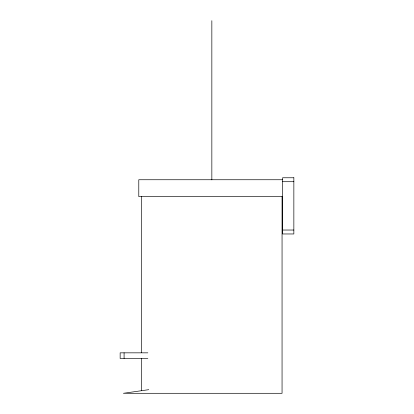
<?xml version="1.0" encoding="UTF-8"?>
<svg xmlns="http://www.w3.org/2000/svg" width="414" height="414" viewBox="0 0 414 414"><rect width="100%" height="100%" fill="white"/><g stroke="black" fill="none" stroke-linecap="round" stroke-linejoin="round"><path stroke-width="0.62" d="M148.761 389.672L123.382 393.3L282.058 393.3L282.058 196.603M282.607 179.743L138.783 179.743L138.783 196.603L282.607 196.603M282.612 181.705L293.852 181.705M282.612 230.034L293.852 230.034M147.85 352.837L120.148 352.837L120.148 358.457L147.85 358.457M211.844 20.7L211.844 179.831M141.629 196.603L141.624 352.671M141.629 358.477L141.624 390.723M124.086 352.837L124.086 358.457M293.852 177.766L282.612 177.766L282.612 233.967L293.852 233.967L293.852 177.766"/></g></svg>
